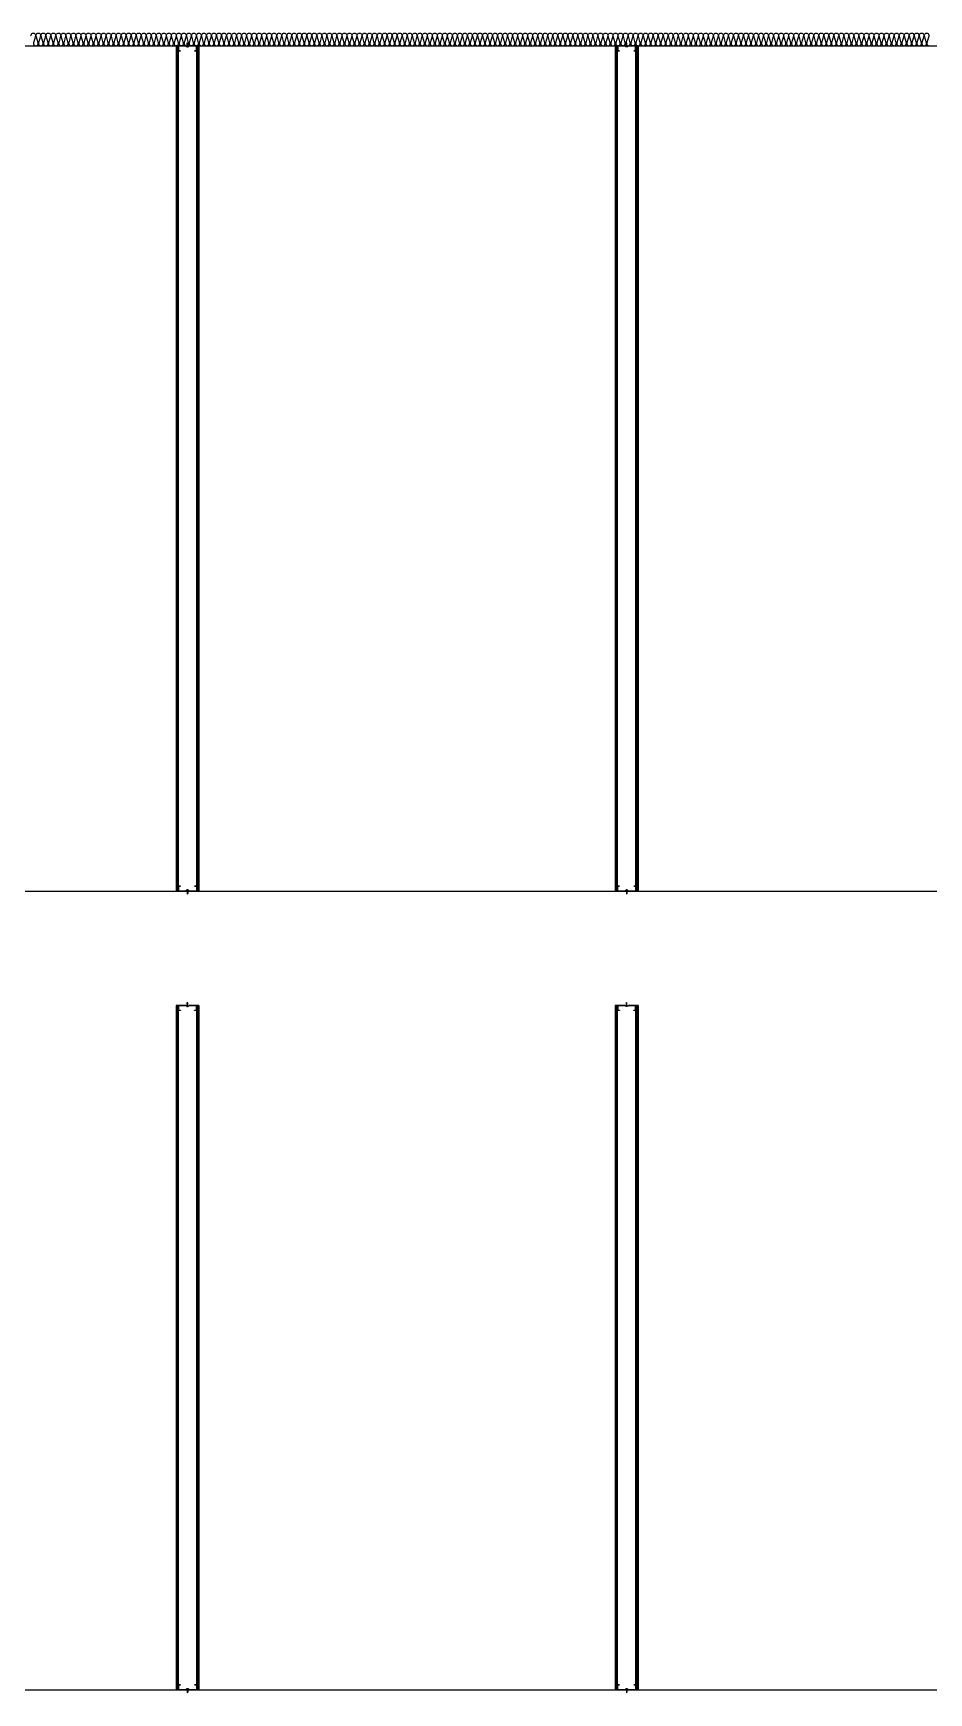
# Model space of a CAD drawing. Header units: millimetres. Extents: x 19868 to 801382, y -4805 to 85279.
# Drawn here: x 775035 to 782887, y 60153 to 74699 of the extents above; entities that cross this region are included whole.
import ezdxf

# ---------------------------------------------------------------- set-up
doc = ezdxf.new("R2010")
doc.units = ezdxf.units.MM
doc.header["$LTSCALE"] = 250
for name, color, linetype in [('8입면선', 8, 'Continuous'), ('A-FIN', 6, 'Continuous'), ('A-WALL-D', 7, 'Continuous'), ('GAGAM-DT', 7, 'Continuous'), ('ISL', 251, 'Continuous'), ('입면', 7, 'Continuous')]:
    doc.layers.add(name, color=color, linetype=linetype)
doc.layers.add('CK', color=221, linetype='Continuous', plot=False)

# ---------------------------------------------------------------- blocks, each defined once
blk = doc.blocks.new('*U171')
at = {"layer": '8입면선', "color": 8}
for p, q in [((3316398, 472011), (3316398, 478011)), ((3316578, 472011), (3316578, 478011))]:
    blk.add_line(p, q, dxfattribs=at)
at = {"layer": 'A-WALL-D'}
for p, q in [((3316388, 478011), (3316388, 472011)), ((3316408, 478011), (3316388, 478011)), ((3316408, 472021), (3316408, 478011)), ((3316568, 472021), (3316568, 478011)), ((3316588, 478011), (3316568, 478011)), ((3316588, 478011), (3316588, 472011)), ((3316408, 472011), (3316388, 472011)), ((3316588, 472011), (3316568, 472011))]:
    blk.add_line(p, q, dxfattribs=at)
at = {"layer": 'CK', "linetype": 'Continuous'}
blk.add_line((3316473, 472011), (3316502, 472011), dxfattribs=at)
at = {"layer": 'GAGAM-DT', "color": 8}
for p, q in [((3316493, 478006), (3316483, 478006)), ((3316483, 478006), (3316483, 478002)), ((3316491, 478001), (3316484, 478001)), ((3316485, 478006), (3316485, 478037)), ((3316490, 478032), (3316485, 478037)), ((3316485, 478006), (3316485, 478001)), ((3316490, 478006), (3316490, 478032)), ((3316490, 478006), (3316490, 478001)), ((3316493, 478006), (3316493, 478002)), ((3316483, 472017), (3316483, 472021)), ((3316493, 472017), (3316483, 472017)), ((3316491, 472022), (3316484, 472022)), ((3316485, 472017), (3316485, 472022)), ((3316485, 472017), (3316485, 471986)), ((3316490, 472017), (3316490, 472022)), ((3316490, 472017), (3316490, 471991)), ((3316493, 472017), (3316493, 472021)), ((3316490, 471991), (3316485, 471986))]:
    blk.add_line(p, q, dxfattribs=at)
for centre, start, end in [((3316484, 478002), 180, 270), ((3316491, 478002), 270, 0), ((3316484, 472021), 90, 180), ((3316491, 472021), 0, 90)]:
    blk.add_arc(centre, 1.51, start, end, dxfattribs=at)
at = {"layer": '입면', "color": 6}
for p, q in [((3316408, 477966), (3316408, 478011)), ((3316408, 478011), (3316473, 478011)), ((3316472, 478010), (3316409, 478010)), ((3316409, 478010), (3316409, 477968)), ((3316477, 478004), (3316472, 478010)), ((3316473, 478011), (3316478, 478006)), ((3316498, 478004), (3316477, 478004)), ((3316478, 478006), (3316497, 478006)), ((3316497, 478006), (3316502, 478011)), ((3316503, 478010), (3316498, 478004)), ((3316502, 478011), (3316568, 478011)), ((3316566, 478010), (3316503, 478010)), ((3316566, 477968), (3316566, 478010)), ((3316568, 478011), (3316568, 477966)), ((3316425, 477966), (3316408, 477966)), ((3316409, 477968), (3316425, 477968)), ((3316425, 477968), (3316425, 477966)), ((3316550, 477966), (3316550, 477968)), ((3316550, 477968), (3316566, 477968)), ((3316568, 477966), (3316550, 477966)), ((3316425, 472056), (3316408, 472056)), ((3316408, 472056), (3316408, 472011)), ((3316408, 472011), (3316473, 472011)), ((3316409, 472013), (3316409, 472055)), ((3316409, 472055), (3316425, 472055)), ((3316472, 472013), (3316409, 472013)), ((3316425, 472055), (3316425, 472056)), ((3316477, 472018), (3316472, 472013)), ((3316473, 472011), (3316478, 472017)), ((3316498, 472018), (3316477, 472018)), ((3316478, 472017), (3316497, 472017)), ((3316497, 472017), (3316502, 472011)), ((3316503, 472013), (3316498, 472018)), ((3316502, 472011), (3316568, 472011)), ((3316566, 472013), (3316503, 472013)), ((3316568, 472056), (3316550, 472056)), ((3316550, 472056), (3316550, 472055)), ((3316550, 472055), (3316566, 472055)), ((3316566, 472055), (3316566, 472013)), ((3316568, 472011), (3316568, 472056))]:
    blk.add_line(p, q, dxfattribs=at)
blk = doc.blocks.new('*U229')
at = {"layer": '8입면선', "color": 8}
for p, q in [((3316398, 472011), (3316398, 479421)), ((3316578, 472011), (3316578, 479421))]:
    blk.add_line(p, q, dxfattribs=at)
at = {"layer": 'A-WALL-D'}
for p, q in [((3316388, 479421), (3316388, 472011)), ((3316408, 479421), (3316388, 479421)), ((3316408, 472021), (3316408, 479421)), ((3316568, 472021), (3316568, 479421)), ((3316588, 479421), (3316568, 479421)), ((3316588, 479421), (3316588, 472011)), ((3316408, 472011), (3316388, 472011)), ((3316588, 472011), (3316568, 472011))]:
    blk.add_line(p, q, dxfattribs=at)
at = {"layer": 'CK', "linetype": 'Continuous'}
blk.add_line((3316473, 472011), (3316502, 472011), dxfattribs=at)
at = {"layer": 'GAGAM-DT', "color": 8}
for p, q in [((3316485, 479416), (3316485, 479447)), ((3316490, 479442), (3316485, 479447)), ((3316490, 479416), (3316490, 479442)), ((3316493, 479416), (3316483, 479416)), ((3316483, 479416), (3316483, 479412)), ((3316491, 479411), (3316484, 479411)), ((3316485, 479416), (3316485, 479411)), ((3316490, 479416), (3316490, 479411)), ((3316493, 479416), (3316493, 479412)), ((3316483, 472017), (3316483, 472021)), ((3316493, 472017), (3316483, 472017)), ((3316491, 472022), (3316484, 472022)), ((3316485, 472017), (3316485, 472022)), ((3316485, 472017), (3316485, 471986)), ((3316490, 472017), (3316490, 472022)), ((3316490, 472017), (3316490, 471991)), ((3316493, 472017), (3316493, 472021)), ((3316490, 471991), (3316485, 471986))]:
    blk.add_line(p, q, dxfattribs=at)
for centre, start, end in [((3316484, 479412), 180, 270), ((3316491, 479412), 270, 0), ((3316484, 472021), 90, 180), ((3316491, 472021), 0, 90)]:
    blk.add_arc(centre, 1.51, start, end, dxfattribs=at)
at = {"layer": '입면', "color": 6}
for p, q in [((3316408, 479376), (3316408, 479421)), ((3316408, 479421), (3316473, 479421)), ((3316425, 479376), (3316408, 479376)), ((3316472, 479420), (3316409, 479420)), ((3316409, 479420), (3316409, 479378)), ((3316409, 479378), (3316425, 479378)), ((3316425, 479378), (3316425, 479376)), ((3316477, 479414), (3316472, 479420)), ((3316473, 479421), (3316478, 479416)), ((3316498, 479414), (3316477, 479414)), ((3316478, 479416), (3316497, 479416)), ((3316497, 479416), (3316502, 479421)), ((3316503, 479420), (3316498, 479414)), ((3316502, 479421), (3316568, 479421)), ((3316566, 479420), (3316503, 479420)), ((3316550, 479376), (3316550, 479378)), ((3316550, 479378), (3316566, 479378)), ((3316568, 479376), (3316550, 479376)), ((3316566, 479378), (3316566, 479420)), ((3316568, 479421), (3316568, 479376)), ((3316425, 472056), (3316408, 472056)), ((3316408, 472056), (3316408, 472011)), ((3316408, 472011), (3316473, 472011)), ((3316409, 472013), (3316409, 472055)), ((3316409, 472055), (3316425, 472055)), ((3316472, 472013), (3316409, 472013)), ((3316425, 472055), (3316425, 472056)), ((3316477, 472018), (3316472, 472013)), ((3316473, 472011), (3316478, 472017)), ((3316498, 472018), (3316477, 472018)), ((3316478, 472017), (3316497, 472017)), ((3316497, 472017), (3316502, 472011)), ((3316503, 472013), (3316498, 472018)), ((3316502, 472011), (3316568, 472011)), ((3316566, 472013), (3316503, 472013)), ((3316568, 472056), (3316550, 472056)), ((3316550, 472056), (3316550, 472055)), ((3316550, 472055), (3316566, 472055)), ((3316566, 472055), (3316566, 472013)), ((3316568, 472011), (3316568, 472056))]:
    blk.add_line(p, q, dxfattribs=at)
blk = doc.blocks.new('*U176')
at = {"layer": '8입면선', "color": 8}
for p, q in [((3316398, 472011), (3316398, 479421)), ((3316578, 472011), (3316578, 479421))]:
    blk.add_line(p, q, dxfattribs=at)
at = {"layer": 'A-WALL-D'}
for p, q in [((3316388, 479421), (3316388, 472011)), ((3316408, 479421), (3316388, 479421)), ((3316408, 472021), (3316408, 479421)), ((3316568, 472021), (3316568, 479421)), ((3316588, 479421), (3316568, 479421)), ((3316588, 479421), (3316588, 472011)), ((3316408, 472011), (3316388, 472011)), ((3316588, 472011), (3316568, 472011))]:
    blk.add_line(p, q, dxfattribs=at)
at = {"layer": 'CK', "linetype": 'Continuous'}
blk.add_line((3316473, 472011), (3316502, 472011), dxfattribs=at)
at = {"layer": 'GAGAM-DT', "color": 8}
for p, q in [((3316485, 479416), (3316485, 479447)), ((3316490, 479442), (3316485, 479447)), ((3316490, 479416), (3316490, 479442)), ((3316493, 479416), (3316483, 479416)), ((3316483, 479416), (3316483, 479412)), ((3316491, 479411), (3316484, 479411)), ((3316485, 479416), (3316485, 479411)), ((3316490, 479416), (3316490, 479411)), ((3316493, 479416), (3316493, 479412)), ((3316483, 472017), (3316483, 472021)), ((3316493, 472017), (3316483, 472017)), ((3316491, 472022), (3316484, 472022)), ((3316485, 472017), (3316485, 472022)), ((3316485, 472017), (3316485, 471986)), ((3316490, 472017), (3316490, 472022)), ((3316490, 472017), (3316490, 471991)), ((3316493, 472017), (3316493, 472021)), ((3316490, 471991), (3316485, 471986))]:
    blk.add_line(p, q, dxfattribs=at)
for centre, start, end in [((3316484, 479412), 180, 270), ((3316491, 479412), 270, 0), ((3316484, 472021), 90, 180), ((3316491, 472021), 0, 90)]:
    blk.add_arc(centre, 1.51, start, end, dxfattribs=at)
at = {"layer": '입면', "color": 6}
for p, q in [((3316408, 479376), (3316408, 479421)), ((3316408, 479421), (3316473, 479421)), ((3316425, 479376), (3316408, 479376)), ((3316472, 479420), (3316409, 479420)), ((3316409, 479420), (3316409, 479378)), ((3316409, 479378), (3316425, 479378)), ((3316425, 479378), (3316425, 479376)), ((3316477, 479414), (3316472, 479420)), ((3316473, 479421), (3316478, 479416)), ((3316498, 479414), (3316477, 479414)), ((3316478, 479416), (3316497, 479416)), ((3316497, 479416), (3316502, 479421)), ((3316503, 479420), (3316498, 479414)), ((3316502, 479421), (3316568, 479421)), ((3316566, 479420), (3316503, 479420)), ((3316550, 479376), (3316550, 479378)), ((3316550, 479378), (3316566, 479378)), ((3316568, 479376), (3316550, 479376)), ((3316566, 479378), (3316566, 479420)), ((3316568, 479421), (3316568, 479376)), ((3316425, 472056), (3316408, 472056)), ((3316408, 472056), (3316408, 472011)), ((3316408, 472011), (3316473, 472011)), ((3316409, 472013), (3316409, 472055)), ((3316409, 472055), (3316425, 472055)), ((3316472, 472013), (3316409, 472013)), ((3316425, 472055), (3316425, 472056)), ((3316477, 472018), (3316472, 472013)), ((3316473, 472011), (3316478, 472017)), ((3316498, 472018), (3316477, 472018)), ((3316478, 472017), (3316497, 472017)), ((3316497, 472017), (3316502, 472011)), ((3316503, 472013), (3316498, 472018)), ((3316502, 472011), (3316568, 472011)), ((3316566, 472013), (3316503, 472013)), ((3316568, 472056), (3316550, 472056)), ((3316550, 472056), (3316550, 472055)), ((3316550, 472055), (3316566, 472055)), ((3316566, 472055), (3316566, 472013)), ((3316568, 472011), (3316568, 472056))]:
    blk.add_line(p, q, dxfattribs=at)

msp = doc.modelspace()

# ---------------------------------------------------------------- linework, layer by layer
at = {"layer": 'A-FIN'}
for p, q in [((753988.2, 67178.9), (784788.2, 67178.9)), ((765488.2, 60178.9), (785788.2, 60178.9))]:
    msp.add_line(p, q, dxfattribs=at)
at = {"layer": 'ISL'}
msp.add_lwpolyline([(775016.8, 74672.3, -1.3725934), (775055.7, 74672.3), (775038.8, 74615.6, 0.5092668), (775058.2, 74588.9, 0.5092668), (775077.7, 74615.6), (775060.8, 74672.3, -1.3725934), (775099.7, 74672.3), (775082.8, 74615.6, 0.5092668), (775102.2, 74588.9, 0.5092668), (775121.7, 74615.6), (775104.8, 74672.3, -1.3725934), (775143.7, 74672.3), (775126.8, 74615.6, 0.5092668), (775146.2, 74588.9, 0.5092668), (775165.7, 74615.6), (775148.8, 74672.3, -1.3725934), (775187.7, 74672.3), (775170.8, 74615.6, 0.5092668), (775190.2, 74588.9, 0.5092668), (775209.7, 74615.6), (775192.8, 74672.3, -1.3725934), (775231.7, 74672.3), (775214.8, 74615.6, 0.5092668), (775234.2, 74588.9, 0.5092668), (775253.7, 74615.6), (775236.8, 74672.3, -1.3725934), (775275.7, 74672.3), (775258.8, 74615.6, 0.5092668), (775278.2, 74588.9, 0.5092668), (775297.7, 74615.6), (775280.8, 74672.3, -1.3725934), (775319.7, 74672.3), (775302.8, 74615.6, 0.5092668), (775322.2, 74588.9, 0.5092668), (775341.7, 74615.6), (775324.8, 74672.3, -1.3725934), (775363.7, 74672.3), (775346.8, 74615.6, 0.5092668), (775366.2, 74588.9, 0.5092668), (775385.7, 74615.6), (775368.8, 74672.3, -1.3725934), (775407.7, 74672.3), (775390.8, 74615.6, 0.5092668), (775410.2, 74588.9, 0.5092668), (775429.7, 74615.6), (775412.8, 74672.3, -1.3725934), (775451.7, 74672.3), (775434.8, 74615.6, 0.5092668), (775454.2, 74588.9, 0.5092668), (775473.7, 74615.6), (775456.8, 74672.3, -1.3725934), (775495.7, 74672.3), (775478.8, 74615.6, 0.5092668), (775498.2, 74588.9, 0.5092668), (775517.7, 74615.6), (775500.8, 74672.3, -1.3725934), (775539.7, 74672.3), (775522.8, 74615.6, 0.5092668), (775542.2, 74588.9, 0.5092668), (775561.7, 74615.6), (775544.8, 74672.3, -1.3725934), (775583.7, 74672.3), (775566.8, 74615.6, 0.5092668), (775586.2, 74588.9, 0.5092668), (775605.7, 74615.6), (775588.8, 74672.3, -1.3725934), (775627.7, 74672.3), (775610.8, 74615.6, 0.5092668), (775630.2, 74588.9, 0.5092668), (775649.7, 74615.6), (775632.8, 74672.3, -1.3725934), (775671.7, 74672.3), (775654.8, 74615.6, 0.5092668), (775674.2, 74588.9, 0.5092668), (775693.7, 74615.6), (775676.8, 74672.3, -1.3725934), (775715.7, 74672.3), (775698.8, 74615.6, 0.5092668), (775718.2, 74588.9, 0.5092668), (775737.7, 74615.6), (775720.8, 74672.3, -1.3725934), (775759.7, 74672.3), (775742.8, 74615.6, 0.5092668), (775762.2, 74588.9, 0.5092668), (775781.7, 74615.6), (775764.8, 74672.3, -1.3725934), (775803.7, 74672.3), (775786.8, 74615.6, 0.5092668), (775806.2, 74588.9, 0.5092668), (775825.7, 74615.6), (775808.8, 74672.3, -1.3725934), (775847.7, 74672.3), (775830.8, 74615.6, 0.5092668), (775850.2, 74588.9, 0.5092668), (775869.7, 74615.6), (775852.8, 74672.3, -1.3725934), (775891.7, 74672.3), (775874.8, 74615.6, 0.5092668), (775894.2, 74588.9, 0.5092668), (775913.7, 74615.6), (775896.8, 74672.3, -1.3725934), (775935.7, 74672.3), (775918.8, 74615.6, 0.5092668), (775938.2, 74588.9, 0.5092668), (775957.7, 74615.6), (775940.8, 74672.3, -1.3725934), (775979.7, 74672.3), (775962.8, 74615.6, 0.5092668), (775982.2, 74588.9, 0.5092668), (776001.7, 74615.6), (775984.8, 74672.3, -1.3725934), (776023.7, 74672.3), (776006.8, 74615.6, 0.5092668), (776026.2, 74588.9, 0.5092668), (776045.7, 74615.6), (776028.8, 74672.3, -1.3725934), (776067.7, 74672.3), (776050.8, 74615.6, 0.5092668), (776070.2, 74588.9, 0.5092668), (776089.7, 74615.6), (776072.8, 74672.3, -1.3725934), (776111.7, 74672.3), (776094.8, 74615.6, 0.5092668), (776114.2, 74588.9, 0.5092668), (776133.7, 74615.6), (776116.8, 74672.3, -1.3725934), (776155.7, 74672.3), (776138.8, 74615.6, 0.5092668), (776158.2, 74588.9, 0.5092668), (776177.7, 74615.6), (776160.8, 74672.3, -1.3725934), (776199.7, 74672.3), (776182.8, 74615.6, 0.5092668), (776202.2, 74588.9, 0.5092668), (776221.7, 74615.6), (776204.8, 74672.3, -1.3725934), (776243.7, 74672.3), (776226.8, 74615.6, 0.5092668), (776246.2, 74588.9, 0.5092668), (776265.7, 74615.6), (776248.8, 74672.3, -1.3725934), (776287.7, 74672.3), (776270.8, 74615.6, 0.5092668), (776290.2, 74588.9, 0.5092668), (776309.7, 74615.6), (776292.8, 74672.3, -1.3725934), (776331.7, 74672.3), (776314.8, 74615.6, 0.5092668), (776334.2, 74588.9, 0.5092668), (776353.7, 74615.6), (776336.8, 74672.3, -1.3725934), (776375.7, 74672.3), (776358.8, 74615.6, 0.5092668), (776378.2, 74588.9, 0.5092668), (776397.7, 74615.6), (776380.8, 74672.3, -1.3725934), (776419.7, 74672.3), (776402.8, 74615.6, 0.5092668), (776422.2, 74588.9, 0.5092668), (776441.7, 74615.6), (776424.8, 74672.3, -1.3725934), (776463.7, 74672.3), (776446.8, 74615.6, 0.5092668), (776466.2, 74588.9, 0.5092668), (776485.7, 74615.6), (776468.8, 74672.3, -1.3725934), (776507.7, 74672.3), (776490.8, 74615.6, 0.5092668), (776510.2, 74588.9, 0.5092668), (776529.7, 74615.6), (776512.8, 74672.3, -1.3725934), (776551.7, 74672.3), (776534.8, 74615.6, 0.5092668), (776554.2, 74588.9, 0.5092668), (776573.7, 74615.6), (776556.8, 74672.3, -1.3725934), (776595.7, 74672.3), (776578.8, 74615.6, 0.5092668), (776598.2, 74588.9, 0.5092668), (776617.7, 74615.6), (776600.8, 74672.3, -1.3725934), (776639.7, 74672.3), (776622.8, 74615.6, 0.5092668), (776642.2, 74588.9, 0.5092668), (776661.7, 74615.6), (776644.8, 74672.3, -1.3725934), (776683.7, 74672.3), (776666.8, 74615.6, 0.5092668), (776686.2, 74588.9, 0.5092668), (776705.7, 74615.6), (776688.8, 74672.3, -1.3725934), (776727.7, 74672.3), (776710.8, 74615.6, 0.5092668), (776730.2, 74588.9, 0.5092668), (776749.7, 74615.6), (776732.8, 74672.3, -1.3725934), (776771.7, 74672.3), (776754.8, 74615.6, 0.5092668), (776774.2, 74588.9, 0.5092668), (776793.7, 74615.6), (776776.8, 74672.3, -1.3725934), (776815.7, 74672.3), (776798.8, 74615.6, 0.5092668), (776818.2, 74588.9, 0.5092668), (776837.7, 74615.6), (776820.8, 74672.3, -1.3725934), (776859.7, 74672.3), (776842.8, 74615.6, 0.5092668), (776862.2, 74588.9, 0.5092668), (776881.7, 74615.6), (776864.8, 74672.3, -1.3725934), (776903.7, 74672.3), (776886.8, 74615.6, 0.5092668), (776906.2, 74588.9, 0.5092668), (776925.7, 74615.6), (776908.8, 74672.3, -1.3725934), (776947.7, 74672.3), (776930.8, 74615.6, 0.5092668), (776950.2, 74588.9, 0.5092668), (776969.7, 74615.6), (776952.8, 74672.3, -1.3725934), (776991.7, 74672.3), (776974.8, 74615.6, 0.5092668), (776994.2, 74588.9, 0.5092668), (777013.7, 74615.6), (776996.8, 74672.3, -1.3725934), (777035.7, 74672.3), (777018.8, 74615.6, 0.5092668), (777038.2, 74588.9, 0.5092668), (777057.7, 74615.6), (777040.8, 74672.3, -1.3725934), (777079.7, 74672.3), (777062.8, 74615.6, 0.5092668), (777082.2, 74588.9, 0.5092668), (777101.7, 74615.6), (777084.8, 74672.3, -1.3725934), (777123.7, 74672.3), (777106.8, 74615.6, 0.5092668), (777126.2, 74588.9, 0.5092668), (777145.7, 74615.6), (777128.8, 74672.3, -1.3725934), (777167.7, 74672.3), (777150.8, 74615.6, 0.5092668), (777170.2, 74588.9, 0.5092668), (777189.7, 74615.6), (777172.8, 74672.3, -1.3725934), (777211.7, 74672.3), (777194.8, 74615.6, 0.5092668), (777214.2, 74588.9, 0.5092668), (777233.7, 74615.6), (777216.8, 74672.3, -1.3725934), (777255.7, 74672.3), (777238.8, 74615.6, 0.5092668), (777258.2, 74588.9, 0.5092668), (777277.7, 74615.6), (777260.8, 74672.3, -1.3725934), (777299.7, 74672.3), (777282.8, 74615.6, 0.5092668), (777302.2, 74588.9, 0.5092668), (777321.7, 74615.6), (777304.8, 74672.3, -1.3725934), (777343.7, 74672.3), (777326.8, 74615.6, 0.5092668), (777346.2, 74588.9, 0.5092668), (777365.7, 74615.6), (777348.8, 74672.3, -1.3725934), (777387.7, 74672.3), (777370.8, 74615.6, 0.5092668), (777390.2, 74588.9, 0.5092668), (777409.7, 74615.6), (777392.8, 74672.3, -1.3725934), (777431.7, 74672.3), (777414.8, 74615.6, 0.5092668), (777434.2, 74588.9, 0.5092668), (777453.7, 74615.6), (777436.8, 74672.3, -1.3725934), (777475.7, 74672.3), (777458.8, 74615.6, 0.5092668), (777478.2, 74588.9, 0.5092668), (777497.7, 74615.6), (777480.8, 74672.3, -1.3725934), (777519.7, 74672.3), (777502.8, 74615.6, 0.5092668), (777522.2, 74588.9, 0.5092668), (777541.7, 74615.6), (777524.8, 74672.3, -1.3725934), (777563.7, 74672.3), (777546.8, 74615.6, 0.5092668), (777566.2, 74588.9, 0.5092668), (777585.7, 74615.6), (777568.8, 74672.3, -1.3725934), (777607.7, 74672.3), (777590.8, 74615.6, 0.5092668), (777610.2, 74588.9, 0.5092668), (777629.7, 74615.6), (777612.8, 74672.3, -1.3725934), (777651.7, 74672.3), (777634.8, 74615.6, 0.5092668), (777654.2, 74588.9, 0.5092668), (777673.7, 74615.6), (777656.8, 74672.3, -1.3725934), (777695.7, 74672.3), (777678.8, 74615.6, 0.5092668), (777698.2, 74588.9, 0.5092668), (777717.7, 74615.6), (777700.8, 74672.3, -1.3725934), (777739.7, 74672.3), (777722.8, 74615.6, 0.5092668), (777742.2, 74588.9, 0.5092668), (777761.7, 74615.6), (777744.8, 74672.3, -1.3725934), (777783.7, 74672.3), (777766.8, 74615.6, 0.5092668), (777786.2, 74588.9, 0.5092668), (777805.7, 74615.6), (777788.8, 74672.3, -1.3725934), (777827.7, 74672.3), (777810.8, 74615.6, 0.5092668), (777830.2, 74588.9, 0.5092668), (777849.7, 74615.6), (777832.8, 74672.3, -1.3725934), (777871.7, 74672.3), (777854.8, 74615.6, 0.5092668), (777874.2, 74588.9, 0.5092668), (777893.7, 74615.6), (777876.8, 74672.3, -1.3725934), (777915.7, 74672.3), (777898.8, 74615.6, 0.5092668), (777918.2, 74588.9, 0.5092668), (777937.7, 74615.6), (777920.8, 74672.3, -1.3725934), (777959.7, 74672.3), (777942.8, 74615.6, 0.5092668), (777962.2, 74588.9, 0.5092668), (777981.7, 74615.6), (777964.8, 74672.3, -1.3725934), (778003.7, 74672.3), (777986.8, 74615.6, 0.5092668), (778006.2, 74588.9, 0.5092668), (778025.7, 74615.6), (778008.8, 74672.3, -1.3725934), (778047.7, 74672.3), (778030.8, 74615.6, 0.5092668), (778050.2, 74588.9, 0.5092668), (778069.7, 74615.6), (778052.8, 74672.3, -1.3725934), (778091.7, 74672.3), (778074.8, 74615.6, 0.5092668), (778094.2, 74588.9, 0.5092668), (778113.7, 74615.6), (778096.8, 74672.3, -1.3725934), (778135.7, 74672.3), (778118.8, 74615.6, 0.5092668), (778138.2, 74588.9, 0.5092668), (778157.7, 74615.6), (778140.8, 74672.3, -1.3725934), (778179.7, 74672.3), (778162.8, 74615.6, 0.5092668), (778182.2, 74588.9, 0.5092668), (778201.7, 74615.6), (778184.8, 74672.3, -1.3725934), (778223.7, 74672.3), (778206.8, 74615.6, 0.5092668), (778226.2, 74588.9, 0.5092668), (778245.7, 74615.6), (778228.8, 74672.3, -1.3725934), (778267.7, 74672.3), (778250.8, 74615.6, 0.5092668), (778270.2, 74588.9, 0.5092668), (778289.7, 74615.6), (778272.8, 74672.3, -1.3725934), (778311.7, 74672.3), (778294.8, 74615.6, 0.5092668), (778314.2, 74588.9, 0.5092668), (778333.7, 74615.6), (778316.8, 74672.3, -1.3725934), (778355.7, 74672.3), (778338.8, 74615.6, 0.5092668), (778358.2, 74588.9, 0.5092668), (778377.7, 74615.6), (778360.8, 74672.3, -1.3725934), (778399.7, 74672.3), (778382.8, 74615.6, 0.5092668), (778402.2, 74588.9, 0.5092668), (778421.7, 74615.6), (778404.8, 74672.3, -1.3725934), (778443.7, 74672.3), (778426.8, 74615.6, 0.5092668), (778446.2, 74588.9, 0.5092668), (778465.7, 74615.6), (778448.8, 74672.3, -1.3725934), (778487.7, 74672.3), (778470.8, 74615.6, 0.5092668), (778490.2, 74588.9, 0.5092668), (778509.7, 74615.6), (778492.8, 74672.3, -1.3725934), (778531.7, 74672.3), (778514.8, 74615.6, 0.5092668), (778534.2, 74588.9, 0.5092668), (778553.7, 74615.6), (778536.8, 74672.3, -1.3725934), (778575.7, 74672.3), (778558.8, 74615.6, 0.5092668), (778578.2, 74588.9, 0.5092668), (778597.7, 74615.6), (778580.8, 74672.3, -1.3725934), (778619.7, 74672.3), (778602.8, 74615.6, 0.5092668), (778622.2, 74588.9, 0.5092668), (778641.7, 74615.6), (778624.8, 74672.3, -1.3725934), (778663.7, 74672.3), (778646.8, 74615.6, 0.5092668), (778666.2, 74588.9, 0.5092668), (778685.7, 74615.6), (778668.8, 74672.3, -1.3725934), (778707.7, 74672.3), (778690.8, 74615.6, 0.5092668), (778710.2, 74588.9, 0.5092668), (778729.7, 74615.6), (778712.8, 74672.3, -1.3725934), (778751.7, 74672.3), (778734.8, 74615.6, 0.5092668), (778754.2, 74588.9, 0.5092668), (778773.7, 74615.6), (778756.8, 74672.3, -1.3725934), (778795.7, 74672.3), (778778.8, 74615.6, 0.5092668), (778798.2, 74588.9, 0.5092668), (778817.7, 74615.6), (778800.8, 74672.3, -1.3725934), (778839.7, 74672.3), (778822.8, 74615.6, 0.5092668), (778842.2, 74588.9, 0.5092668), (778861.7, 74615.6), (778844.8, 74672.3, -1.3725934), (778883.7, 74672.3), (778866.8, 74615.6, 0.5092668), (778886.2, 74588.9, 0.5092668), (778905.7, 74615.6), (778888.8, 74672.3, -1.3725934), (778927.7, 74672.3), (778910.8, 74615.6, 0.5092668), (778930.2, 74588.9, 0.5092668), (778949.7, 74615.6), (778932.8, 74672.3, -1.3725934), (778971.7, 74672.3), (778954.8, 74615.6, 0.5092668), (778974.2, 74588.9, 0.5092668), (778993.7, 74615.6), (778976.8, 74672.3, -1.3725934), (779015.7, 74672.3), (778998.8, 74615.6, 0.5092668), (779018.2, 74588.9, 0.5092668), (779037.7, 74615.6), (779020.8, 74672.3, -1.3725934), (779059.7, 74672.3), (779042.8, 74615.6, 0.5092668), (779062.2, 74588.9, 0.5092668), (779081.7, 74615.6), (779064.8, 74672.3, -1.3725934), (779103.7, 74672.3), (779086.8, 74615.6, 0.5092668), (779106.2, 74588.9, 0.5092668), (779125.7, 74615.6), (779108.8, 74672.3, -1.3725934), (779147.7, 74672.3), (779130.8, 74615.6, 0.5092668), (779150.2, 74588.9, 0.5092668), (779169.7, 74615.6), (779152.8, 74672.3, -1.3725934), (779191.7, 74672.3), (779174.8, 74615.6, 0.5092668), (779194.2, 74588.9, 0.5092668), (779213.7, 74615.6), (779196.8, 74672.3, -1.3725934), (779235.7, 74672.3), (779218.8, 74615.6, 0.5092668), (779238.2, 74588.9, 0.5092668), (779257.7, 74615.6), (779240.8, 74672.3, -1.3725934), (779279.7, 74672.3), (779262.8, 74615.6, 0.5092668), (779282.2, 74588.9, 0.5092668), (779301.7, 74615.6), (779284.8, 74672.3, -1.3725934), (779323.7, 74672.3), (779306.8, 74615.6, 0.5092668), (779326.2, 74588.9, 0.5092668), (779345.7, 74615.6), (779328.8, 74672.3, -1.3725934), (779367.7, 74672.3), (779350.8, 74615.6, 0.5092668), (779370.2, 74588.9, 0.5092668), (779389.7, 74615.6), (779372.8, 74672.3, -1.3725934), (779411.7, 74672.3), (779394.8, 74615.6, 0.5092668), (779414.2, 74588.9, 0.5092668), (779433.7, 74615.6), (779416.8, 74672.3, -1.3725934), (779455.7, 74672.3), (779438.8, 74615.6, 0.5092668), (779458.2, 74588.9, 0.5092668), (779477.7, 74615.6), (779460.8, 74672.3, -1.3725934), (779499.7, 74672.3), (779482.8, 74615.6, 0.5092668), (779502.2, 74588.9, 0.5092668), (779521.7, 74615.6), (779504.8, 74672.3, -1.3725934), (779543.7, 74672.3), (779526.8, 74615.6, 0.5092668), (779546.2, 74588.9, 0.5092668), (779565.7, 74615.6), (779548.8, 74672.3, -1.3725934), (779587.7, 74672.3), (779570.8, 74615.6, 0.5092668), (779590.2, 74588.9, 0.5092668), (779609.7, 74615.6), (779592.8, 74672.3, -1.3725934), (779631.7, 74672.3), (779614.8, 74615.6, 0.5092668), (779634.2, 74588.9, 0.5092668), (779653.7, 74615.6), (779636.8, 74672.3, -1.3725934), (779675.7, 74672.3), (779658.8, 74615.6, 0.5092668), (779678.2, 74588.9, 0.5092668), (779697.7, 74615.6), (779680.8, 74672.3, -1.3725934), (779719.7, 74672.3), (779702.8, 74615.6, 0.5092668), (779722.2, 74588.9, 0.5092668), (779741.7, 74615.6), (779724.8, 74672.3, -1.3725934), (779763.7, 74672.3), (779746.8, 74615.6, 0.5092668), (779766.2, 74588.9, 0.5092668), (779785.7, 74615.6), (779768.8, 74672.3, -1.3725934), (779807.7, 74672.3), (779790.8, 74615.6, 0.5092668), (779810.2, 74588.9, 0.5092668), (779829.7, 74615.6), (779812.8, 74672.3, -1.3725934), (779851.7, 74672.3), (779834.8, 74615.6, 0.5092668), (779854.2, 74588.9, 0.5092668), (779873.7, 74615.6), (779856.8, 74672.3, -1.3725934), (779895.7, 74672.3), (779878.8, 74615.6, 0.5092668), (779898.2, 74588.9, 0.5092668), (779917.7, 74615.6), (779900.8, 74672.3, -1.3725934), (779939.7, 74672.3), (779922.8, 74615.6, 0.5092668), (779942.2, 74588.9, 0.5092668), (779961.7, 74615.6), (779944.8, 74672.3, -1.3725934), (779983.7, 74672.3), (779966.8, 74615.6, 0.5092668), (779986.2, 74588.9, 0.5092668), (780005.7, 74615.6), (779988.8, 74672.3, -1.3725934), (780027.7, 74672.3), (780010.8, 74615.6, 0.5092668), (780030.2, 74588.9, 0.5092668), (780049.7, 74615.6), (780032.8, 74672.3, -1.3725934), (780071.7, 74672.3), (780054.8, 74615.6, 0.5092668), (780074.2, 74588.9, 0.5092668), (780093.7, 74615.6), (780076.8, 74672.3, -1.3725934), (780115.7, 74672.3), (780098.8, 74615.6, 0.5092668), (780118.2, 74588.9, 0.5092668), (780137.7, 74615.6), (780120.8, 74672.3, -1.3725934), (780159.7, 74672.3), (780142.8, 74615.6, 0.5092668), (780162.2, 74588.9, 0.5092668), (780181.7, 74615.6), (780164.8, 74672.3, -1.3725934), (780203.7, 74672.3), (780186.8, 74615.6, 0.5092668), (780206.2, 74588.9, 0.5092668), (780225.7, 74615.6), (780208.8, 74672.3, -1.3725934), (780247.7, 74672.3), (780230.8, 74615.6, 0.5092668), (780250.2, 74588.9, 0.5092668), (780269.7, 74615.6), (780252.8, 74672.3, -1.3725934), (780291.7, 74672.3), (780274.8, 74615.6, 0.5092668), (780294.2, 74588.9, 0.5092668), (780313.7, 74615.6), (780296.8, 74672.3, -1.3725934), (780335.7, 74672.3), (780318.8, 74615.6, 0.5092668), (780338.2, 74588.9, 0.5092668), (780357.7, 74615.6), (780340.8, 74672.3, -1.3725934), (780379.7, 74672.3), (780362.8, 74615.6, 0.5092668), (780382.2, 74588.9, 0.5092668), (780401.7, 74615.6), (780384.8, 74672.3, -1.3725934), (780423.7, 74672.3), (780406.8, 74615.6, 0.5092668), (780426.2, 74588.9, 0.5092668), (780445.7, 74615.6), (780428.8, 74672.3, -1.3725934), (780467.7, 74672.3), (780450.8, 74615.6, 0.5092668), (780470.2, 74588.9, 0.5092668), (780489.7, 74615.6), (780472.8, 74672.3, -1.3725934), (780511.7, 74672.3), (780494.8, 74615.6, 0.5092668), (780514.2, 74588.9, 0.5092668), (780533.7, 74615.6), (780516.8, 74672.3, -1.3725934), (780555.7, 74672.3), (780538.8, 74615.6, 0.5092668), (780558.2, 74588.9, 0.5092668), (780577.7, 74615.6), (780560.8, 74672.3, -1.3725934), (780599.7, 74672.3), (780582.8, 74615.6, 0.5092668), (780602.2, 74588.9, 0.5092668), (780621.7, 74615.6), (780604.8, 74672.3, -1.3725934), (780643.7, 74672.3), (780626.8, 74615.6, 0.5092668), (780646.2, 74588.9, 0.5092668), (780665.7, 74615.6), (780648.8, 74672.3, -1.3725934), (780687.7, 74672.3), (780670.8, 74615.6, 0.5092668), (780690.2, 74588.9, 0.5092668), (780709.7, 74615.6), (780692.8, 74672.3, -1.3725934), (780731.7, 74672.3), (780714.8, 74615.6, 0.5092668), (780734.2, 74588.9, 0.5092668), (780753.7, 74615.6), (780736.8, 74672.3, -1.3725934), (780775.7, 74672.3), (780758.8, 74615.6, 0.5092668), (780778.2, 74588.9, 0.5092668), (780797.7, 74615.6), (780780.8, 74672.3, -1.3725934), (780819.7, 74672.3), (780802.8, 74615.6, 0.5092668), (780822.2, 74588.9, 0.5092668), (780841.7, 74615.6), (780824.8, 74672.3, -1.3725934), (780863.7, 74672.3), (780846.8, 74615.6, 0.5092668), (780866.2, 74588.9, 0.5092668), (780885.7, 74615.6), (780868.8, 74672.3, -1.3725934), (780907.7, 74672.3), (780890.8, 74615.6, 0.5092668), (780910.2, 74588.9, 0.5092668), (780929.7, 74615.6), (780912.8, 74672.3, -1.3725934), (780951.7, 74672.3), (780934.8, 74615.6, 0.5092668), (780954.2, 74588.9, 0.5092668), (780973.7, 74615.6), (780956.8, 74672.3, -1.3725934), (780995.7, 74672.3), (780978.8, 74615.6, 0.5092668), (780998.2, 74588.9, 0.5092668), (781017.7, 74615.6), (781000.8, 74672.3, -1.3725934), (781039.7, 74672.3), (781022.8, 74615.6, 0.5092668), (781042.2, 74588.9, 0.5092668), (781061.7, 74615.6), (781044.8, 74672.3, -1.3725934), (781083.7, 74672.3), (781066.8, 74615.6, 0.5092668), (781086.2, 74588.9, 0.5092668), (781105.7, 74615.6), (781088.8, 74672.3, -1.3725934), (781127.7, 74672.3), (781110.8, 74615.6, 0.5092668), (781130.2, 74588.9, 0.5092668), (781149.7, 74615.6), (781132.8, 74672.3, -1.3725934), (781171.7, 74672.3), (781154.8, 74615.6, 0.5092668), (781174.2, 74588.9, 0.5092668), (781193.7, 74615.6), (781176.8, 74672.3, -1.3725934), (781215.7, 74672.3), (781198.8, 74615.6, 0.5092668), (781218.2, 74588.9, 0.5092668), (781237.7, 74615.6), (781220.8, 74672.3, -1.3725934), (781259.7, 74672.3), (781242.8, 74615.6, 0.5092668), (781262.2, 74588.9, 0.5092668), (781281.7, 74615.6), (781264.8, 74672.3, -1.3725934), (781303.7, 74672.3), (781286.8, 74615.6, 0.5092668), (781306.2, 74588.9, 0.5092668), (781325.7, 74615.6), (781308.8, 74672.3, -1.3725934), (781347.7, 74672.3), (781330.8, 74615.6, 0.5092668), (781350.2, 74588.9, 0.5092668), (781369.7, 74615.6), (781352.8, 74672.3, -1.3725934), (781391.7, 74672.3), (781374.8, 74615.6, 0.5092668), (781394.2, 74588.9, 0.5092668), (781413.7, 74615.6), (781396.8, 74672.3, -1.3725934), (781435.7, 74672.3), (781418.8, 74615.6, 0.5092668), (781438.2, 74588.9, 0.5092668), (781457.7, 74615.6), (781440.8, 74672.3, -1.3725934), (781479.7, 74672.3), (781462.8, 74615.6, 0.5092668), (781482.2, 74588.9, 0.5092668), (781501.7, 74615.6), (781484.8, 74672.3, -1.3725934), (781523.7, 74672.3), (781506.8, 74615.6, 0.5092668), (781526.2, 74588.9, 0.5092668), (781545.7, 74615.6), (781528.8, 74672.3, -1.3725934), (781567.7, 74672.3), (781550.8, 74615.6, 0.5092668), (781570.2, 74588.9, 0.5092668), (781589.7, 74615.6), (781572.8, 74672.3, -1.3725934), (781611.7, 74672.3), (781594.8, 74615.6, 0.5092668), (781614.2, 74588.9, 0.5092668), (781633.7, 74615.6), (781616.8, 74672.3, -1.3725934), (781655.7, 74672.3), (781638.8, 74615.6, 0.5092668), (781658.2, 74588.9, 0.5092668), (781677.7, 74615.6), (781660.8, 74672.3, -1.3725934), (781699.7, 74672.3), (781682.8, 74615.6, 0.5092668), (781702.2, 74588.9, 0.5092668), (781721.7, 74615.6), (781704.8, 74672.3, -1.3725934), (781743.7, 74672.3), (781726.8, 74615.6, 0.5092668), (781746.2, 74588.9, 0.5092668), (781765.7, 74615.6), (781748.8, 74672.3, -1.3725934), (781787.7, 74672.3), (781770.8, 74615.6, 0.5092668), (781790.2, 74588.9, 0.5092668), (781809.7, 74615.6), (781792.8, 74672.3, -1.3725934), (781831.7, 74672.3), (781814.8, 74615.6, 0.5092668), (781834.2, 74588.9, 0.5092668), (781853.7, 74615.6), (781836.8, 74672.3, -1.3725934), (781875.7, 74672.3), (781858.8, 74615.6, 0.5092668), (781878.2, 74588.9, 0.5092668), (781897.7, 74615.6), (781880.8, 74672.3, -1.3725934), (781919.7, 74672.3), (781902.8, 74615.6, 0.5092668), (781922.2, 74588.9, 0.5092668), (781941.7, 74615.6), (781924.8, 74672.3, -1.3725934), (781963.7, 74672.3), (781946.8, 74615.6, 0.5092668), (781966.2, 74588.9, 0.5092668), (781985.7, 74615.6), (781968.8, 74672.3, -1.3725934), (782007.7, 74672.3), (781990.8, 74615.6, 0.5092668), (782010.2, 74588.9, 0.5092668), (782029.7, 74615.6), (782012.8, 74672.3, -1.3725934), (782051.7, 74672.3), (782034.8, 74615.6, 0.5092668), (782054.2, 74588.9, 0.5092668), (782073.7, 74615.6), (782056.8, 74672.3, -1.3725934), (782095.7, 74672.3), (782078.8, 74615.6, 0.5092668), (782098.2, 74588.9, 0.5092668), (782117.7, 74615.6), (782100.8, 74672.3, -1.3725934), (782139.7, 74672.3), (782122.8, 74615.6, 0.5092668), (782142.2, 74588.9, 0.5092668), (782161.7, 74615.6), (782144.8, 74672.3, -1.3725934), (782183.7, 74672.3), (782166.8, 74615.6, 0.5092668), (782186.2, 74588.9, 0.5092668), (782205.7, 74615.6), (782188.8, 74672.3, -1.3725934), (782227.7, 74672.3), (782210.8, 74615.6, 0.5092668), (782230.2, 74588.9, 0.5092668), (782249.7, 74615.6), (782232.8, 74672.3, -1.3725934), (782271.7, 74672.3), (782254.8, 74615.6, 0.5092668), (782274.2, 74588.9, 0.5092668), (782293.7, 74615.6), (782276.8, 74672.3, -1.3725934), (782315.7, 74672.3), (782298.8, 74615.6, 0.5092668), (782318.2, 74588.9, 0.5092668), (782337.7, 74615.6), (782320.8, 74672.3, -1.3725934), (782359.7, 74672.3), (782342.8, 74615.6, 0.5092668), (782362.2, 74588.9, 0.5092668), (782381.7, 74615.6), (782364.8, 74672.3, -1.3725934), (782403.7, 74672.3), (782386.8, 74615.6, 0.5092668), (782406.2, 74588.9, 0.5092668), (782425.7, 74615.6), (782408.8, 74672.3, -1.3725934), (782447.7, 74672.3), (782430.8, 74615.6, 0.5092668), (782450.2, 74588.9, 0.5092668), (782469.7, 74615.6), (782452.8, 74672.3, -1.3725934), (782491.7, 74672.3), (782474.8, 74615.6, 0.5092668), (782494.2, 74588.9, 0.5092668), (782513.7, 74615.6), (782496.8, 74672.3, -1.3725934), (782535.7, 74672.3), (782518.8, 74615.6, 0.5092668), (782538.2, 74588.9, 0.5092668), (782557.7, 74615.6), (782540.8, 74672.3, -1.3725934), (782579.7, 74672.3), (782562.8, 74615.6, 0.5092668), (782582.2, 74588.9, 0.5092668), (782601.7, 74615.6), (782584.8, 74672.3, -1.3725934), (782623.7, 74672.3), (782606.8, 74615.6, 0.5092668), (782626.2, 74588.9, 0.5092668), (782645.7, 74615.6), (782628.8, 74672.3, -1.3725934), (782667.7, 74672.3), (782650.8, 74615.6, 0.5092668), (782670.2, 74588.9, 0.5092668), (782689.7, 74615.6), (782672.8, 74672.3, -1.3725934), (782711.7, 74672.3), (782694.8, 74615.6, 0.5092668), (782714.2, 74588.9, 0.5092668), (782733.7, 74615.6), (782716.8, 74672.3, -1.3725934), (782755.7, 74672.3), (782738.8, 74615.6, 0.5092668), (782758.2, 74588.9, 0.5092668), (782777.7, 74615.6), (782760.8, 74672.3, -1.3725934), (782799.7, 74672.3), (782782.8, 74615.6, 0.5092668), (782802.2, 74588.9, 0.5092668), (782821.7, 74615.6), (782804.8, 74672.3, -1.3725934), (782843.7, 74672.3), (782826.8, 74615.6, 0.5092668), (782846.2, 74588.9, 0.5092668), (782865.7, 74615.6), (782848.8, 74672.3, -1.3725934), (782887.7, 74672.3), (782870.8, 74615.6, 0.5092668), (782890.2, 74588.9, 0.5092668)], format="xyb", dxfattribs=at)
msp.add_lwpolyline([(748738.2, 73668.9), (749098.2, 73668.9), (749098.2, 74588.9), (752878.2, 74588.9), (752878.2, 73468.9), (753898.2, 73468.9), (753898.2, 74588.9), (768778.2, 74588.9), (768778.2, 73468.9), (769998.2, 73468.9), (769998.2, 74588.9), (784878.2, 74588.9), (784878.2, 73468.9), (785898.2, 73468.9), (785898.2, 74588.9), (789678.2, 74588.9), (789678.2, 73668.9), (790038.2, 73668.9)], dxfattribs=at)

# ---------------------------------------------------------------- block references
at = {"layer": 'A-WALL-D'}
for name, p in [('*U229', (-2540099.4, -404832.5)), ('*U176', (-2536249.4, -404832.5)), ('*U171', (-2540099.4, -411832.5)), ('*U171', (-2536249.4, -411832.5))]:
    msp.add_blockref(name, p, dxfattribs=at)

doc.saveas('drawing.dxf')
